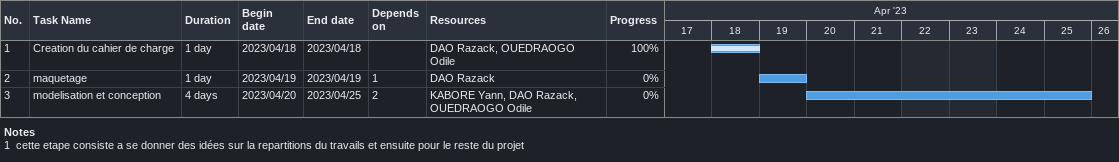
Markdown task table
| ID | Task | Duration | Start | Finish | Predecessors | Resources | % complete |
|---|---|---|---|---|---|---|---|
| 1 | Creation du cahier de charge | 1d | 2023-04-18 | 2023-04-18 |  | DAO Razack, OUEDRAOGO Odile | 100 |
| 2 | maquetage | 1d | 2023-04-19 | 2023-04-19 | 1 | DAO Razack | 0 |
| 3 | modelisation et conception | 4d | 2023-04-20 | 2023-04-25 | 2 | KABORE Yann, DAO Razack, OUEDRAOGO Odile | 0 |

Notes
- 1: cette etape consiste a se donner des idées sur la repartitions du travails et ensuite pour le reste du projet
